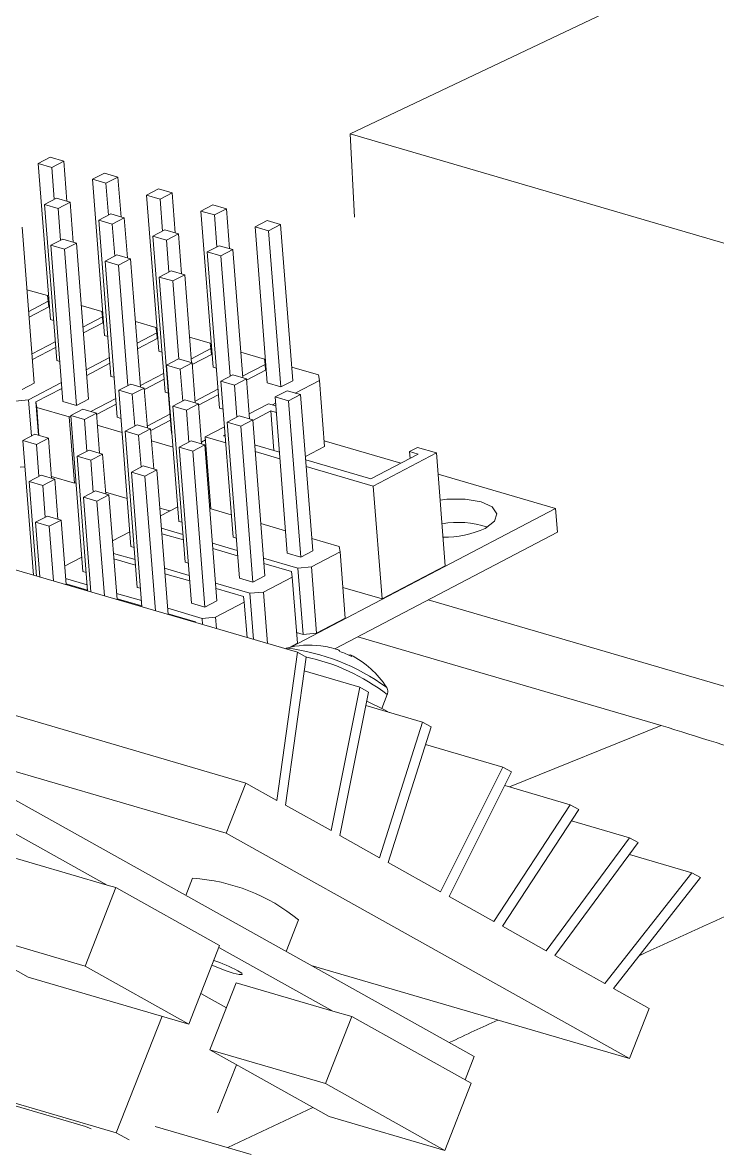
# Model space of a CAD drawing. Header units: inches. Extents: x 0 to 46.8, y 0 to 33.1.
# Drawn here: x 22.354 to 22.5456, y 15.9044 to 16.2161 of the extents above; entities that cross this region are included whole.
import ezdxf

# ---------------------------------------------------------------- set-up
doc = ezdxf.new("R2010")
doc.units = ezdxf.units.IN
doc.header["$MEASUREMENT"] = 0

msp = doc.modelspace()

# ---------------------------------------------------------------- linework, layer by layer
at = {"color": 7, "linetype": 'Continuous', "lineweight": 15}
for p, q in [((22.6107846706, 16.2644984908), (22.4443648403, 16.1853891206)), ((22.4443648403, 16.1853891206), (22.4455800274, 16.1624346327)), ((22.4443648403, 16.1853891206), (22.5502059116, 16.1544189404)), ((22.3616303966, 16.1789607044), (22.3583280167, 16.1772315225)), ((22.3583280167, 16.1772315225), (22.3620653423, 16.1761379428)), ((22.3616870635, 16.134164017), (22.3583280167, 16.1772315225)), ((22.3653677222, 16.1778671247), (22.3616303966, 16.1789607044)), ((22.3620653423, 16.1761379428), (22.3653677222, 16.1778671247)), ((22.366228304, 16.1668333062), (22.3653677222, 16.1778671247)), ((22.362751108, 16.1673455029), (22.3620653423, 16.1761379428)), ((22.3765797001, 16.1745863853), (22.3732773202, 16.1728572034)), ((22.3803170261, 16.1734928055), (22.3765797001, 16.1745863853)), ((22.3732773202, 16.1728572034), (22.3770146462, 16.1717636235)), ((22.376636367, 16.1297896979), (22.3732773202, 16.1728572034)), ((22.3770146462, 16.1717636235), (22.3803170261, 16.1734928055)), ((22.3777004119, 16.1629711836), (22.3770146462, 16.1717636235)), ((22.381177608, 16.162458987), (22.3803170261, 16.1734928055)), ((22.3915290037, 16.1702120661), (22.3882266238, 16.1684828842)), ((22.3882266238, 16.1684828842), (22.3919639508, 16.1673893041)), ((22.3915856706, 16.1254153787), (22.3882266238, 16.1684828842)), ((22.3952663307, 16.169118486), (22.3915290037, 16.1702120661)), ((22.3919639508, 16.1673893041), (22.3952663307, 16.169118486)), ((22.3961269126, 16.1580846675), (22.3952663307, 16.169118486)), ((22.3633701418, 16.1676696373), (22.3600677619, 16.1659404553)), ((22.3600677619, 16.1659404553), (22.3638050879, 16.1648468755)), ((22.3634268087, 16.1228729498), (22.3600677619, 16.1659404553)), ((22.3671074678, 16.1665760574), (22.3633701418, 16.1676696373)), ((22.3638050879, 16.1648468755), (22.3671074678, 16.1665760574)), ((22.3644908536, 16.1560544356), (22.3638050879, 16.1648468755)), ((22.3679680496, 16.1555422389), (22.3671074678, 16.1665760574)), ((22.3926497165, 16.1585968642), (22.3919639508, 16.1673893041)), ((22.4064783076, 16.1658377469), (22.4031759277, 16.1641085649)), ((22.4102156333, 16.1647441672), (22.4064783076, 16.1658377469)), ((22.4069132534, 16.1630149852), (22.4102156333, 16.1647441672)), ((22.4110762151, 16.1537103486), (22.4102156333, 16.1647441672)), ((22.3783194454, 16.1632953181), (22.3750170655, 16.1615661362)), ((22.3750170655, 16.1615661362), (22.3787543925, 16.160472556)), ((22.3783761123, 16.1184986307), (22.3750170655, 16.1615661362)), ((22.3820567724, 16.162201738), (22.3783194454, 16.1632953181)), ((22.3787543925, 16.160472556), (22.3820567724, 16.162201738)), ((22.3829173542, 16.1511679195), (22.3820567724, 16.162201738)), ((22.4031759277, 16.1641085649), (22.4069132534, 16.1630149852)), ((22.4065349745, 16.1210410594), (22.4031759277, 16.1641085649)), ((22.407599019, 16.1542225453), (22.4069132534, 16.1630149852)), ((22.3572569562, 16.1165918039), (22.3538979094, 16.1596593094)), ((22.3794401582, 16.1516801161), (22.3787543925, 16.160472556)), ((22.3932687493, 16.1589209988), (22.3899663694, 16.1571918169)), ((22.3970060749, 16.1578274191), (22.3932687493, 16.1589209988)), ((22.4214276129, 16.1614634272), (22.418125233, 16.1597342453)), ((22.418125233, 16.1597342453), (22.4218625587, 16.1586406656)), ((22.4214842798, 16.1166667398), (22.418125233, 16.1597342453)), ((22.4251649386, 16.1603698475), (22.4214276129, 16.1614634272)), ((22.4218625587, 16.1586406656), (22.4251649386, 16.1603698475)), ((22.4252216055, 16.1155731601), (22.4218625587, 16.1586406656)), ((22.4285239854, 16.117302342), (22.4251649386, 16.1603698475)), ((22.365109887, 16.1563785701), (22.3618075071, 16.1546493881)), ((22.368847214, 16.1552849899), (22.365109887, 16.1563785701)), ((22.3899663694, 16.1571918169), (22.393703695, 16.1560982372)), ((22.3933254162, 16.1141243114), (22.3899663694, 16.1571918169)), ((22.393703695, 16.1560982372), (22.3970060749, 16.1578274191)), ((22.3943894607, 16.1473057973), (22.393703695, 16.1560982372)), ((22.3978666568, 16.1467936006), (22.3970060749, 16.1578274191)), ((22.3618075071, 16.1546493881), (22.3655448341, 16.153555808)), ((22.3651665539, 16.1115818826), (22.3618075071, 16.1546493881)), ((22.3655448341, 16.153555808), (22.368847214, 16.1552849899)), ((22.3689038809, 16.1104883025), (22.3655448341, 16.153555808)), ((22.3722062608, 16.1122174845), (22.368847214, 16.1552849899)), ((22.4082180546, 16.1545466792), (22.4049156747, 16.1528174972)), ((22.4049156747, 16.1528174972), (22.4086530003, 16.1517239175)), ((22.4082747215, 16.1097499918), (22.4049156747, 16.1528174972)), ((22.4119553802, 16.1534530995), (22.4082180546, 16.1545466792)), ((22.4086530003, 16.1517239175), (22.4119553802, 16.1534530995)), ((22.4147113928, 16.1181173044), (22.4119553802, 16.1534530995)), ((22.3800591909, 16.1520042508), (22.3767568111, 16.1502750689)), ((22.3767568111, 16.1502750689), (22.3804941367, 16.1491814891)), ((22.3801158578, 16.1072075634), (22.3767568111, 16.1502750689)), ((22.3837965166, 16.1509106711), (22.3800591909, 16.1520042508)), ((22.3804941367, 16.1491814891), (22.3837965166, 16.1509106711)), ((22.3830840454, 16.1159753698), (22.3804941367, 16.1491814891)), ((22.3865525292, 16.115574876), (22.3837965166, 16.1509106711)), ((22.4112429091, 16.1185177982), (22.4086530003, 16.1517239175)), ((22.3950084962, 16.1476299311), (22.3917061163, 16.1459007492)), ((22.3987458219, 16.1465363514), (22.3950084962, 16.1476299311)), ((22.395443442, 16.1448071695), (22.3987458219, 16.1465363514)), ((22.4006412527, 16.1222343749), (22.3987458219, 16.1465363514)), ((22.3917061163, 16.1459007492), (22.395443442, 16.1448071695)), ((22.3950651631, 16.1028332437), (22.3917061163, 16.1459007492)), ((22.3971237268, 16.1232636543), (22.395443442, 16.1448071695)), ((22.3608848469, 16.1407601284), (22.3552431968, 16.1424109329)), ((22.3608848469, 16.1407601284), (22.3611153618, 16.1392640615)), ((22.3557094138, 16.1364334157), (22.3611153618, 16.1392640615)), ((22.3558328509, 16.1348507761), (22.3614058979, 16.1377689177)), ((22.3611153618, 16.1392640615), (22.3612387989, 16.1376814317)), ((22.3758341502, 16.1363858093), (22.3701924994, 16.1380366141)), ((22.3616870635, 16.134164017), (22.3625662258, 16.1339067651)), ((22.3706587174, 16.1320590966), (22.3760646654, 16.1348897423)), ((22.3758341502, 16.1363858093), (22.3760646654, 16.1348897423)), ((22.3760646654, 16.1348897423), (22.3761881025, 16.1333071125)), ((22.3907834541, 16.1320114901), (22.3851418033, 16.1336622948)), ((22.3707821548, 16.1304764568), (22.3763552018, 16.1333945985)), ((22.3856080216, 16.1276847772), (22.3910139696, 16.130515423)), ((22.3907834541, 16.1320114901), (22.3910139696, 16.130515423)), ((22.3910139696, 16.130515423), (22.3911374067, 16.1289327932)), ((22.3566237772, 16.1247101647), (22.363022206, 16.1280604902)), ((22.376636367, 16.1297896979), (22.3775155297, 16.1295324459)), ((22.3857314587, 16.1261021376), (22.3913045057, 16.1290202792)), ((22.4057327573, 16.127637171), (22.4000911072, 16.1292879755)), ((22.4057327573, 16.127637171), (22.4059632736, 16.1261411037)), ((22.3567472146, 16.1231275249), (22.3631456434, 16.1264778504)), ((22.3915856706, 16.1254153787), (22.3924648336, 16.1251581266)), ((22.4005573256, 16.123310458), (22.4059632736, 16.1261411037)), ((22.4008144805, 16.1217978353), (22.4062538096, 16.1246459599)), ((22.4059632736, 16.1261411037), (22.4060867106, 16.1245584739)), ((22.4206820626, 16.1232628513), (22.4141612481, 16.1251709084)), ((22.3634268087, 16.1228729498), (22.3643059714, 16.1226156978)), ((22.3715730814, 16.1203358453), (22.3779715103, 16.1236861708)), ((22.3716965185, 16.1187532056), (22.3780949473, 16.1221035312)), ((22.3970463643, 16.1232862715), (22.3937439747, 16.1215570845)), ((22.3937439747, 16.1215570845), (22.3974813003, 16.1204635048)), ((22.3971030215, 16.078489579), (22.3937439747, 16.1215570845)), ((22.4007836899, 16.1221926918), (22.3970463643, 16.1232862715)), ((22.3974813003, 16.1204635048), (22.4007836899, 16.1221926918)), ((22.4016442718, 16.1111588733), (22.4007836899, 16.1221926918)), ((22.4146812462, 16.1185039552), (22.4209125761, 16.1217667849)), ((22.4206820626, 16.1232628513), (22.4209125761, 16.1217667849)), ((22.4209125761, 16.1217667849), (22.4210360132, 16.1201841551)), ((22.4356313651, 16.1188885325), (22.4282313918, 16.1210538404)), ((22.3783761123, 16.1184986307), (22.3792552753, 16.1182413786)), ((22.3865223853, 16.115961526), (22.3929208142, 16.1193118516)), ((22.398167066, 16.1116710649), (22.3974813003, 16.1204635048)), ((22.4065349745, 16.1210410594), (22.4074141362, 16.1207838078)), ((22.4119956668, 16.1189119527), (22.4086932773, 16.1171827656)), ((22.4157329925, 16.1178183729), (22.4119956668, 16.1189119527)), ((22.4157637831, 16.1174235164), (22.4212031121, 16.1202716411)), ((22.4356313651, 16.1188885325), (22.4358618814, 16.1173924652)), ((22.3539545763, 16.114862622), (22.3572569562, 16.1165918039)), ((22.3556783924, 16.1120131174), (22.364761952, 16.1167694228)), ((22.357696548, 16.1114225844), (22.364885389, 16.1151867831)), ((22.3838368059, 16.1163695235), (22.3805344164, 16.1146403365)), ((22.3875741316, 16.1152759438), (22.3838368059, 16.1163695235)), ((22.384271742, 16.1135467567), (22.3875741316, 16.1152759438)), ((22.3884347134, 16.1042421252), (22.3875741316, 16.1152759438)), ((22.3876049222, 16.1148810873), (22.3930442513, 16.1177292119)), ((22.4016054058, 16.1116572242), (22.4078701168, 16.1149375327)), ((22.4086932773, 16.1171827656), (22.4124306029, 16.1160891859)), ((22.412052324, 16.0741152602), (22.4086932773, 16.1171827656)), ((22.4124306029, 16.1160891859), (22.4157329925, 16.1178183729)), ((22.4131163686, 16.107296746), (22.4124306029, 16.1160891859)), ((22.4165935743, 16.1067845544), (22.4157329925, 16.1178183729)), ((22.4214842798, 16.1166667398), (22.4252216055, 16.1155731601)), ((22.4252216055, 16.1155731601), (22.4285239854, 16.117302342)), ((22.4291676534, 16.1138872543), (22.4358618814, 16.1173924652)), ((22.4358618814, 16.1173924652), (22.4372852062, 16.0991435238)), ((22.3519473417, 16.1116762451), (22.3556783924, 16.1120131174)), ((22.3556783924, 16.1120131174), (22.356456799, 16.1020328955)), ((22.3689038809, 16.1104883025), (22.3722062608, 16.1122174845)), ((22.3728499289, 16.1088023967), (22.3797112559, 16.1123951035)), ((22.3805344164, 16.1146403365), (22.384271742, 16.1135467567)), ((22.3838934632, 16.071572831), (22.3805344164, 16.1146403365)), ((22.3849575077, 16.1047543169), (22.384271742, 16.1135467567)), ((22.3933254162, 16.1141243114), (22.3942045778, 16.1138670597)), ((22.3987861085, 16.1119952046), (22.3954837189, 16.1102660176)), ((22.4025234341, 16.1109016249), (22.3987861085, 16.1119952046)), ((22.4025542248, 16.1105067684), (22.4079935538, 16.113354893)), ((22.4269449694, 16.1145376338), (22.4236425798, 16.1128084468)), ((22.4236425798, 16.1128084468), (22.4273799054, 16.1117148671)), ((22.4270016266, 16.0697409413), (22.4236425798, 16.1128084468)), ((22.430682295, 16.1134440541), (22.4269449694, 16.1145376338)), ((22.4273799054, 16.1117148671), (22.430682295, 16.1134440541)), ((22.4307389522, 16.0686473616), (22.4273799054, 16.1117148671)), ((22.4340413418, 16.0703765486), (22.430682295, 16.1134440541)), ((22.1969186291, 16.1105095074), (22.4297847019, 16.0423705123)), ((22.357696548, 16.1114225844), (22.3579270629, 16.1099265176)), ((22.357696548, 16.1114225844), (22.3584123551, 16.1022449722)), ((22.3668966449, 16.1073019261), (22.3579270629, 16.1099265176)), ((22.3579270629, 16.1099265176), (22.3585288424, 16.1022108928)), ((22.3651665539, 16.1115818826), (22.3689038809, 16.1104883025)), ((22.3706272476, 16.1094527754), (22.367324858, 16.1077235884)), ((22.3743645732, 16.1083591957), (22.3706272476, 16.1094527754)), ((22.3743953639, 16.1079643392), (22.3798346929, 16.1108124639)), ((22.3954837189, 16.1102660176), (22.3992210445, 16.1091724379)), ((22.3988427657, 16.0671985121), (22.3954837189, 16.1102660176)), ((22.3992210445, 16.1091724379), (22.4025234341, 16.1109016249)), ((22.3999068102, 16.100379998), (22.3992210445, 16.1091724379)), ((22.403384016, 16.0998678064), (22.4025234341, 16.1109016249)), ((22.4082747215, 16.1097499918), (22.4092963242, 16.1094510604)), ((22.4218139543, 16.110920583), (22.4164884851, 16.1081320773)), ((22.4224747322, 16.1089481914), (22.417487607, 16.1063368483)), ((22.4238359852, 16.110328916), (22.4218139543, 16.110920583)), ((22.4239779645, 16.1085083302), (22.4224747322, 16.1089481914)), ((22.4233267083, 16.0980247108), (22.4224747322, 16.1089481914)), ((22.422896801, 16.11060373), (22.4237785412, 16.1110654241)), ((22.3668966449, 16.1073019261), (22.3673545208, 16.1073432703)), ((22.3668966449, 16.1073019261), (22.3683199697, 16.0890529847)), ((22.367324858, 16.1077235884), (22.3710621837, 16.1066300087)), ((22.3706839048, 16.0646560829), (22.367324858, 16.1077235884)), ((22.3710621837, 16.1066300087), (22.3743645732, 16.1083591957)), ((22.3717479493, 16.0978375688), (22.3710621837, 16.1066300087)), ((22.3752251551, 16.0973253772), (22.3743645732, 16.1083591957)), ((22.3801158578, 16.1072075634), (22.3811374605, 16.106908632)), ((22.3883958475, 16.1047404761), (22.3946605584, 16.1080207847)), ((22.3893446664, 16.1035900204), (22.3947839955, 16.106438145)), ((22.413735411, 16.1076208858), (22.4104330215, 16.1058916987)), ((22.4104330215, 16.1058916987), (22.4141703471, 16.104798119)), ((22.4137920683, 16.0628241933), (22.4104330215, 16.1058916987)), ((22.4174727367, 16.106527306), (22.413735411, 16.1076208858)), ((22.4141703471, 16.104798119), (22.4174727367, 16.106527306)), ((22.4208317835, 16.0634598006), (22.4174727367, 16.106527306)), ((22.3574176893, 16.1025360274), (22.3541152997, 16.1008068404)), ((22.3611550149, 16.1014424477), (22.3574176893, 16.1025360274)), ((22.3814386477, 16.1030467873), (22.374623367, 16.1050410082)), ((22.3855765502, 16.1050784566), (22.3822741606, 16.1033492696)), ((22.3822741606, 16.1033492696), (22.3860114862, 16.1022556899)), ((22.3856332074, 16.0602817641), (22.3822741606, 16.1033492696)), ((22.3893138758, 16.1039848769), (22.3855765502, 16.1050784566)), ((22.3860114862, 16.1022556899), (22.3893138758, 16.1039848769)), ((22.3901744576, 16.0929510583), (22.3893138758, 16.1039848769)), ((22.3950651631, 16.1028332437), (22.3952076014, 16.1027915648)), ((22.4096773556, 16.1045656547), (22.4043773241, 16.1017904687)), ((22.4175293939, 16.0617306135), (22.4141703471, 16.104798119)), ((22.3541152997, 16.1008068404), (22.3578526253, 16.0997132607)), ((22.3570122146, 16.0636644878), (22.3541152997, 16.1008068404)), ((22.3578526253, 16.0997132607), (22.3611550149, 16.1014424477)), ((22.358538391, 16.0909208208), (22.3578526253, 16.0997132607)), ((22.3620155967, 16.0904086292), (22.3611550149, 16.1014424477)), ((22.3866972519, 16.09346325), (22.3860114862, 16.1022556899)), ((22.3955087859, 16.098929721), (22.3895726722, 16.1006666885)), ((22.4005258527, 16.1007041377), (22.3972234631, 16.0989749507)), ((22.4042631783, 16.099610558), (22.4005258527, 16.1007041377)), ((22.4009607887, 16.097881371), (22.4042631783, 16.099610558)), ((22.4033451528, 16.1003661565), (22.4044435502, 16.1009412959)), ((22.4076222251, 16.0565430525), (22.4042631783, 16.099610558)), ((22.4043773241, 16.1017904687), (22.4059272371, 16.081918496)), ((22.4043773241, 16.1017904687), (22.4100226358, 16.1001385927)), ((22.4098510762, 16.1023382317), (22.4093972838, 16.1021006183)), ((22.4093972838, 16.1021006183), (22.409880651, 16.1019591801)), ((22.4180146756, 16.0995790813), (22.424829959, 16.0975848597)), ((22.45831644, 16.0945260014), (22.4371625694, 16.1007158403)), ((22.3723669918, 16.0981617085), (22.3690646022, 16.0964325215)), ((22.3690646022, 16.0964325215), (22.3728019279, 16.0953389418)), ((22.3719615172, 16.0592901689), (22.3690646022, 16.0964325215)), ((22.3761043174, 16.0970681288), (22.3723669918, 16.0981617085)), ((22.3728019279, 16.0953389418), (22.3761043174, 16.0970681288)), ((22.3769648993, 16.0860343103), (22.3761043174, 16.0970681288)), ((22.3972234631, 16.0989749507), (22.4009607887, 16.097881371)), ((22.4005825099, 16.0559074452), (22.3972234631, 16.0989749507)), ((22.4043198355, 16.0548138655), (22.4009607887, 16.097881371)), ((22.4181566603, 16.0977584939), (22.4249719438, 16.0957642723)), ((22.4320129761, 16.096382895), (22.4372852062, 16.0991435238)), ((22.4500593929, 16.0902024692), (22.4631368413, 16.0970500423)), ((22.4507201598, 16.0882300809), (22.46815679, 16.0973601952)), ((22.4607449454, 16.0977499355), (22.4629245363, 16.0988912061)), ((22.4631368413, 16.0970500423), (22.4607449454, 16.0977499355)), ((22.4608912419, 16.0958742177), (22.4607449454, 16.0977499355)), ((22.46815679, 16.0973601952), (22.4629245363, 16.0988912061)), ((22.46815679, 16.0973601952), (22.4705835591, 16.0662457455)), ((22.3533706665, 16.0934273037), (22.354681626, 16.0935456689)), ((22.3734876935, 16.0865465019), (22.3728019279, 16.0953389418)), ((22.3873162944, 16.0937873897), (22.3840139048, 16.0920582027)), ((22.39105362, 16.09269381), (22.3873162944, 16.0937873897)), ((22.4320848137, 16.095462015), (22.4500593929, 16.0902024692)), ((22.432226804, 16.093641426), (22.4507201598, 16.0882300809)), ((22.3591574335, 16.0912449605), (22.3558550439, 16.0895157735)), ((22.3628947591, 16.0901513808), (22.3591574335, 16.0912449605)), ((22.3595923695, 16.0884221938), (22.3628947591, 16.0901513808)), ((22.3683199697, 16.0890529847), (22.3619765508, 16.0909091339)), ((22.3637553409, 16.0791175623), (22.3628947591, 16.0901513808)), ((22.3840139048, 16.0920582027), (22.3877512304, 16.090964623)), ((22.3869108197, 16.05491585), (22.3840139048, 16.0920582027)), ((22.3877512304, 16.090964623), (22.39105362, 16.09269381)), ((22.3906481454, 16.0538222703), (22.3877512304, 16.090964623)), ((22.3941656799, 16.0527930094), (22.39105362, 16.09269381)), ((22.5009829356, 16.0820413483), (22.468612818, 16.0915131758)), ((22.3558550439, 16.0895157735), (22.3595923695, 16.0884221938)), ((22.357891377, 16.0634072394), (22.3558550439, 16.0895157735)), ((22.3602781352, 16.0796297539), (22.3595923695, 16.0884221938)), ((22.3683199697, 16.0890529847), (22.3687778456, 16.0890943289)), ((22.374106736, 16.0868706416), (22.3708043464, 16.0851414546)), ((22.3778440617, 16.0857770619), (22.374106736, 16.0868706416)), ((22.4507201598, 16.0882300809), (22.4531469289, 16.0571156312)), ((22.3708043464, 16.0851414546), (22.3745416721, 16.0840478749)), ((22.3728406796, 16.0590329205), (22.3708043464, 16.0851414546)), ((22.3745416721, 16.0840478749), (22.3778440617, 16.0857770619)), ((22.3765780052, 16.0579393408), (22.3745416721, 16.0840478749)), ((22.3828619725, 16.0847978459), (22.3769258534, 16.0865348151)), ((22.3800955397, 16.0569100799), (22.3778440617, 16.0857770619)), ((22.3946435327, 16.0813504409), (22.3918751559, 16.0821604962)), ((22.3967921375, 16.0824754867), (22.3920444917, 16.0799895392)), ((22.4055938594, 16.0825493989), (22.405866875, 16.0826923545)), ((22.4115725478, 16.0802666126), (22.4056364342, 16.0820035802)), ((22.4279847071, 16.0438182419), (22.5009829356, 16.0820413483)), ((22.5009829356, 16.0820413483), (22.5014953328, 16.0754717256)), ((22.3608971777, 16.0799538936), (22.3575947881, 16.0782247066)), ((22.3575947881, 16.0782247066), (22.3613321137, 16.0771311269)), ((22.3587705394, 16.063149991), (22.3575947881, 16.0782247066)), ((22.3646345033, 16.0788603139), (22.3608971777, 16.0799538936)), ((22.3613321137, 16.0771311269), (22.3646345033, 16.0788603139)), ((22.3660253995, 16.0610271504), (22.3646345033, 16.0788603139)), ((22.3971030215, 16.078489579), (22.3979821859, 16.0782323265)), ((22.4265218504, 16.0758922938), (22.4197065724, 16.0778865138)), ((22.362507865, 16.0620564113), (22.3613321137, 16.0771311269)), ((22.3835825792, 16.0755587387), (22.3788349334, 16.0730727911)), ((22.3982468117, 16.0748394292), (22.3923106926, 16.0765763984)), ((22.3983629895, 16.0733498646), (22.3924268759, 16.0750868322)), ((22.4401464714, 16.0433484248), (22.5014953328, 16.0754717256)), ((22.3838934632, 16.071572831), (22.3847726275, 16.0713155785)), ((22.4131961197, 16.0704651088), (22.4063808417, 16.0724593288)), ((22.412052324, 16.0741152602), (22.4129314884, 16.0738580077)), ((22.441354762, 16.0715520321), (22.4337767105, 16.0737694475)), ((22.4415852769, 16.0700559731), (22.441354762, 16.0715520321)), ((22.3703730208, 16.0686419907), (22.3656253751, 16.0661560431)), ((22.3850372533, 16.0679226812), (22.3791011342, 16.0696596504)), ((22.3851534311, 16.0664331166), (22.3792173175, 16.0681700841)), ((22.413312292, 16.0689755457), (22.406497014, 16.0709697658)), ((22.4299284938, 16.0655690449), (22.4204509799, 16.0683422625)), ((22.4270016266, 16.0697409413), (22.4307389522, 16.0686473616)), ((22.4307389522, 16.0686473616), (22.4340413418, 16.0703765486)), ((22.4415852769, 16.0700559731), (22.4336595342, 16.0659059202)), ((22.4415852769, 16.0700559731), (22.4430086017, 16.0518070317)), ((22.3999865614, 16.0635483607), (22.3931712834, 16.0655425808)), ((22.3988427657, 16.0671985121), (22.3997219301, 16.0669412596)), ((22.4281452036, 16.0646352841), (22.4205671522, 16.0668526994)), ((22.4299284938, 16.0655690449), (22.4336595342, 16.0659059202)), ((22.4299284938, 16.0655690449), (22.4313518186, 16.0473201035)), ((22.4336595342, 16.0659059202), (22.435082859, 16.0476569788)), ((22.4531469289, 16.0571156312), (22.4705835591, 16.0662457455)), ((22.371827695, 16.0610059332), (22.3658915759, 16.0627429023)), ((22.3706839048, 16.0646560829), (22.3715630692, 16.0643988304)), ((22.4001027337, 16.0620587977), (22.3932874557, 16.0640530178)), ((22.4137920683, 16.0628241933), (22.4175293939, 16.0617306135)), ((22.4175293939, 16.0617306135), (22.4208317835, 16.0634598006)), ((22.4283757089, 16.06313922), (22.4204499758, 16.0589891722)), ((22.4283757089, 16.06313922), (22.4281452036, 16.0646352841)), ((22.4283757089, 16.06313922), (22.4297990337, 16.0448902786)), ((22.3719438728, 16.0595163685), (22.3660077592, 16.0612533361)), ((22.3856332074, 16.0602817641), (22.3865123717, 16.0600245116)), ((22.4167189355, 16.0586522969), (22.4072414215, 16.0614255144)), ((22.4149356453, 16.057718536), (22.4073575939, 16.0599359514)), ((22.4167189355, 16.0586522969), (22.4204499758, 16.0589891722)), ((22.4204499758, 16.0589891722), (22.4215584046, 16.0447776216)), ((22.4423481032, 16.0602754781), (22.4531469289, 16.0571156312)), ((22.4785469382, 15.9308261289), (22.2508972456, 16.0580767414)), ((22.386777003, 16.0566316127), (22.379961725, 16.0586258328)), ((22.3868931753, 16.0551420497), (22.3800778974, 16.0571362697)), ((22.4005825099, 16.0559074452), (22.4043198355, 16.0548138655)), ((22.4043198355, 16.0548138655), (22.4076222251, 16.0565430525)), ((22.4151661506, 16.056222472), (22.4072404175, 16.0520724242)), ((22.4151661506, 16.056222472), (22.4149356453, 16.057718536)), ((22.4151661506, 16.056222472), (22.4159303475, 16.0464244381)), ((22.4167189355, 16.0586522969), (22.4177133377, 16.0459027204)), ((22.5526293422, 16.0314373978), (22.4658777892, 16.0568217897)), ((22.4035093771, 16.0517355489), (22.3940318632, 16.0545087664)), ((22.4017260869, 16.050801788), (22.3941480355, 16.0530192034)), ((22.2643550248, 16.0505541786), (22.4156061597, 16.0062965492)), ((22.4017617519, 16.05057032), (22.4017260869, 16.050801788)), ((22.4035093771, 16.0517355489), (22.4072404175, 16.0520724242)), ((22.4035093771, 16.0517355489), (22.4036431975, 16.0500197909)), ((22.4072404175, 16.0520724242), (22.4074882655, 16.0488946787)), ((22.4430086017, 16.0518070317), (22.435082859, 16.0476569788)), ((22.4313518186, 16.0473201035), (22.4295688347, 16.0478418229)), ((22.4313518186, 16.0473201035), (22.435082859, 16.0476569788)), ((22.4464829741, 16.0466663268), (22.5301143464, 16.0221949317)), ((22.4265315612, 16.0433224261), (22.4267937729, 16.0435399165)), ((22.4297990337, 16.0448902786), (22.4275871467, 16.0437320972)), ((22.4297847019, 16.0423705123), (22.424168115, 16.0015106412)), ((22.4265591727, 16.0001740863), (22.4321757575, 16.0410339842)), ((22.4321757575, 16.0410339842), (22.4297847019, 16.0423705123)), ((22.4441819051, 16.0415038375), (22.4442887803, 16.0417047772)), ((22.4316532507, 16.0372327788), (22.4470204074, 16.0327361915)), ((22.4470204074, 16.0327361915), (22.4390692563, 15.9931812525)), ((22.441460314, 15.9918446976), (22.4494114651, 16.0313996367)), ((22.4494114651, 16.0313996367), (22.4470204074, 16.0327361915)), ((22.4530714625, 16.0268571397), (22.4545911081, 16.0307235132)), ((22.4486607807, 16.0276651984), (22.4642561149, 16.023101844)), ((22.4642561149, 16.023101844), (22.4524686353, 15.9856913286)), ((22.4548596909, 15.9843548006), (22.4666471726, 16.0217652892)), ((22.4666471726, 16.0217652892), (22.4642561149, 16.023101844)), ((22.4883199657, 16.0052051058), (22.5301143464, 16.0221949317)), ((22.3224342276, 16.0180893405), (22.4101528767, 15.9924219664)), ((22.465126253, 16.0169382571), (22.4864398392, 16.0107016838)), ((22.4864398392, 16.0107016838), (22.4692595484, 15.9763056303)), ((22.4716506061, 15.9749690755), (22.4888308993, 16.0093651302)), ((22.4888308993, 16.0093651302), (22.4864398392, 16.0107016838)), ((22.4101528767, 15.9924219664), (22.4156061597, 16.0062965492)), ((22.4156061597, 16.0062965492), (22.424168115, 16.0015106412)), ((22.486952855, 16.0056051279), (22.5050099284, 16.0003214435)), ((22.4265591727, 16.0001740863), (22.4390692563, 15.9931812525)), ((22.5050099284, 16.0003214435), (22.483937702, 15.9681008978)), ((22.507400984, 15.9989849154), (22.5050099284, 16.0003214435)), ((22.4863287597, 15.9667643429), (22.507400984, 15.9989849154)), ((22.3773818765, 15.9781361966), (22.3452710834, 15.9960853561)), ((22.5053604674, 15.9958648389), (22.5213560497, 15.9911843679)), ((22.5213509928, 15.9302649213), (22.4101528767, 15.9924219664)), ((22.441460314, 15.9918446976), (22.4524686353, 15.9856913286)), ((22.5213560497, 15.9911843679), (22.4983934535, 15.9600204873)), ((22.523747108, 15.9898478134), (22.5213560497, 15.9911843679)), ((22.3773818765, 15.9781361966), (22.3422560605, 15.9884143697)), ((22.5007845136, 15.9586839337), (22.523747108, 15.9898478134)), ((22.4548596909, 15.9843548006), (22.4692595484, 15.9763056303)), ((22.5213503535, 15.9865950325), (22.5385917585, 15.981550021)), ((22.5385917585, 15.981550021), (22.5145724849, 15.9509767878)), ((22.5409828147, 15.9802134933), (22.5385917585, 15.981550021)), ((22.3797737614, 15.9774363066), (22.3773818765, 15.9781361966)), ((22.4008818635, 15.9800433841), (22.3990114424, 15.9752845231)), ((22.5169635415, 15.9496402463), (22.5409828147, 15.9802134933)), ((22.371266643, 15.9557919435), (22.3797737614, 15.9774363066)), ((22.4083516793, 15.9614619642), (22.3797737614, 15.9774363066)), ((22.4716506061, 15.9749690755), (22.483937702, 15.9681008978)), ((22.371266643, 15.9557919435), (22.3270167066, 15.9687399276)), ((22.3270167066, 15.9687399276), (22.3555946169, 15.9527655534)), ((22.4266725725, 15.9598226395), (22.4301056304, 15.9685572457)), ((22.4863287597, 15.9667643429), (22.4983934535, 15.9600204873)), ((22.3998445533, 15.9398175693), (22.4083516793, 15.9614619642)), ((22.4395416285, 15.94339042), (22.4081463776, 15.9609395917)), ((22.4336323436, 15.9559322954), (22.5213509928, 15.9302649213)), ((22.5007845136, 15.9586839337), (22.5145724849, 15.9509767878)), ((22.3555946169, 15.9527655534), (22.3998445533, 15.9398175693)), ((22.3998445533, 15.9398175693), (22.371266643, 15.9557919435)), ((22.4056608071, 15.9326772436), (22.4129318542, 15.9511767122)), ((22.4395416285, 15.94339042), (22.4129318542, 15.9511767122)), ((22.5169635415, 15.9496402463), (22.5268042772, 15.9441395187)), ((22.4102274086, 15.9442958777), (22.403157884, 15.9482475609)), ((22.4447738822, 15.941859409), (22.4395416285, 15.94339042)), ((22.5268042772, 15.9441395187), (22.5213509928, 15.9302649213)), ((22.3798579042, 15.9098262053), (22.3924914061, 15.9419691837)), ((22.4375028351, 15.9233599405), (22.4447738822, 15.941859409)), ((22.4776885233, 15.9234609339), (22.4447738822, 15.941859409)), ((22.4375028351, 15.9233599405), (22.4056608071, 15.9326772436)), ((22.4056608071, 15.9326772436), (22.4385754506, 15.9142787698)), ((22.4077830094, 15.9153109097), (22.4129969381, 15.9285765361)), ((22.4760189259, 15.9243941914), (22.4785469382, 15.9308261289)), ((22.3798579042, 15.9098262053), (22.3325547692, 15.9236675865)), ((22.3713569967, 15.911543553), (22.3329495196, 15.9227819737)), ((22.4704174786, 15.9049614666), (22.4375028351, 15.9233599405)), ((22.4704174786, 15.9049614666), (22.4776885233, 15.9234609339)), ((22.4340403234, 15.9168137882), (22.4106341642, 15.9057066607)), ((22.4385754506, 15.9142787698), (22.4704174786, 15.9049614666)), ((22.3729778247, 15.9108851371), (22.3713569967, 15.911543553)), ((22.3834404246, 15.9078236734), (22.3798579042, 15.9098262053)), ((22.4170557573, 15.9038276435), (22.3905954922, 15.9115701877))]:
    msp.add_line(p, q, dxfattribs=at)
at = {"color": 7, "linetype": 'Continuous', "lineweight": 15, "flags": 128}
for points in [[(22.4815555597, 16.0765666259), (22.4841017109, 16.0785035676), (22.484780881, 16.0805784888), (22.4834897082, 16.0824755101), (22.4804247257, 16.083905821), (22.4760525932, 16.084651686), (22.4710389002, 16.0845995329), (22.4691695698, 16.0843750763)], [(22.4550997755, 16.0257810726), (22.4536681126, 16.0265487241), (22.4489047512, 16.0288788268)], [(22.4062200401, 15.9560385383), (22.4073787481, 15.9555533508), (22.4098472773, 15.9546127393), (22.412080156, 15.9538827153), (22.4137374558, 15.9534744333), (22.4145668565, 15.9534500368), (22.4144421155, 15.9538132329), (22.4133821888, 15.9545087792)]]:
    msp.add_lwpolyline(points, dxfattribs=at)
at = {"color": 7, "linetype": 'Continuous', "lineweight": 15}
for centre, radius, start, end in [((22.4741808927, 16.0529865176), 0.02522340023604, 71.5325644521, 100.2744337631), ((22.4701967171, 16.1013776282), 0.0272875271454716, 269.5274332666, 294.5990049349), ((22.4331217393, 16.0191506095), 0.025196850393703, 82.8047615477, 104.5450401379), ((22.4331217393, 16.0191506095), 0.025196850393703, 71.8591125331, 82.8047615477), ((22.4406477569, 16.0422181156), 0.0009273921727632, 22.259020464, 76.5925203366), ((22.4331573469, 16.0177146671), 0.0262194347067782, 63.6712888846, 71.432827406), ((22.444172106, 16.0410890053), 0.0006267279725567, 11.5238356456, 79.2709903418), ((22.4331217393, 16.0191506095), 0.0251968503937021, 32.541260698, 63.2599403119), ((22.3975494493, 15.9286452869), 0.0515060130733268, 50.7958777903, 86.2903995401), ((22.3903196361, 15.9103310906), 0.0498352235563548, 62.433607204, 70.7527200691)]:
    msp.add_arc(centre, radius, start, end, dxfattribs=at)
at = {"color": 8, "linetype": 'Continuous', "lineweight": 15}
for centre, radius, start, end in [((22.419609883, 15.9847242729), 0.059252748487639, 54.1060147724, 83.0362436351), ((22.4200566375, 15.9854934269), 0.0569068569295735, 52.6372259586, 77.8868631957)]:
    msp.add_arc(centre, radius, start, end, dxfattribs=at)
at = {"color": 7, "linetype": 'Continuous', "lineweight": 15}
for points, knots in [([(22.41009600601569, 16.26756450607944), (22.38137638088205, 16.2600631552361), (22.32391079327202, 16.24505357443288), (22.23851686340242, 16.23301470551277), (22.15217035363416, 16.2096865047084), (22.09453280693946, 16.18912227653165), (22.06571119275542, 16.17883914887457)], [0, 0, 0, 0, 0.2498311117588553, 0.4998913312304297, 0.7499210162826733, 1, 1, 1, 1]), ([(22.18881990955989, 16.15970120318797), (22.20691699859294, 16.16712091631989), (22.25349672642774, 16.18621836440481), (22.32856874945424, 16.21555504254764), (22.41408177140134, 16.24740136144873), (22.47093071925097, 16.26271992104137), (22.49935119613885, 16.27037812379317)], [0, 0, 0, 0, 0.174795547549573, 0.4499026896935716, 0.7249900220668489, 1, 1, 1, 1]), ([(22.45463036209383, 16.03083452940614), (22.45468579242899, 16.03115128385892), (22.45479004651353, 16.03174703969194), (22.45455457465622, 16.03240644053027), (22.45438550231744, 16.03264257370643), (22.45431992814938, 16.03273415720667)], [0, 0, 0, 0, 0.4100248675441697, 0.7711800240723977, 0.9999999999999999, 0.9999999999999999, 0.9999999999999999, 0.9999999999999999]), ([(22.6212468946372, 16.00094035761453), (22.61096850180704, 16.00238691210331), (22.5908426743596, 16.00521936913385), (22.56035520329602, 16.0126395163704), (22.54020512708767, 16.01900653792377), (22.53011433911, 16.02219502534585)], [0, 0, 0, 0, 0.3425662950849565, 0.670769278632876, 1, 1, 1, 1]), ([(22.62124689776847, 16.00094031746732), (22.59744820728742, 15.99101306100981), (22.56503128124461, 15.97749084058984), (22.53266234446089, 15.9626220241135), (22.52405686713348, 15.95866905945705)], [0, 0, 0, 0, 0.7341439607697996, 1, 1, 1, 1]), ([(22.48503626853859, 15.94089098275195), (22.48288095563585, 15.9399188528173), (22.47842243128153, 15.93790788495103), (22.47396980515011, 15.93577314432443), (22.47166964063815, 15.93467036711238)], [0, 0, 0, 0, 0.4834139575019494, 1, 1, 1, 1])]:
    msp.add_open_spline(points, degree=3, knots=knots, dxfattribs=at)

doc.saveas('drawing.dxf')
